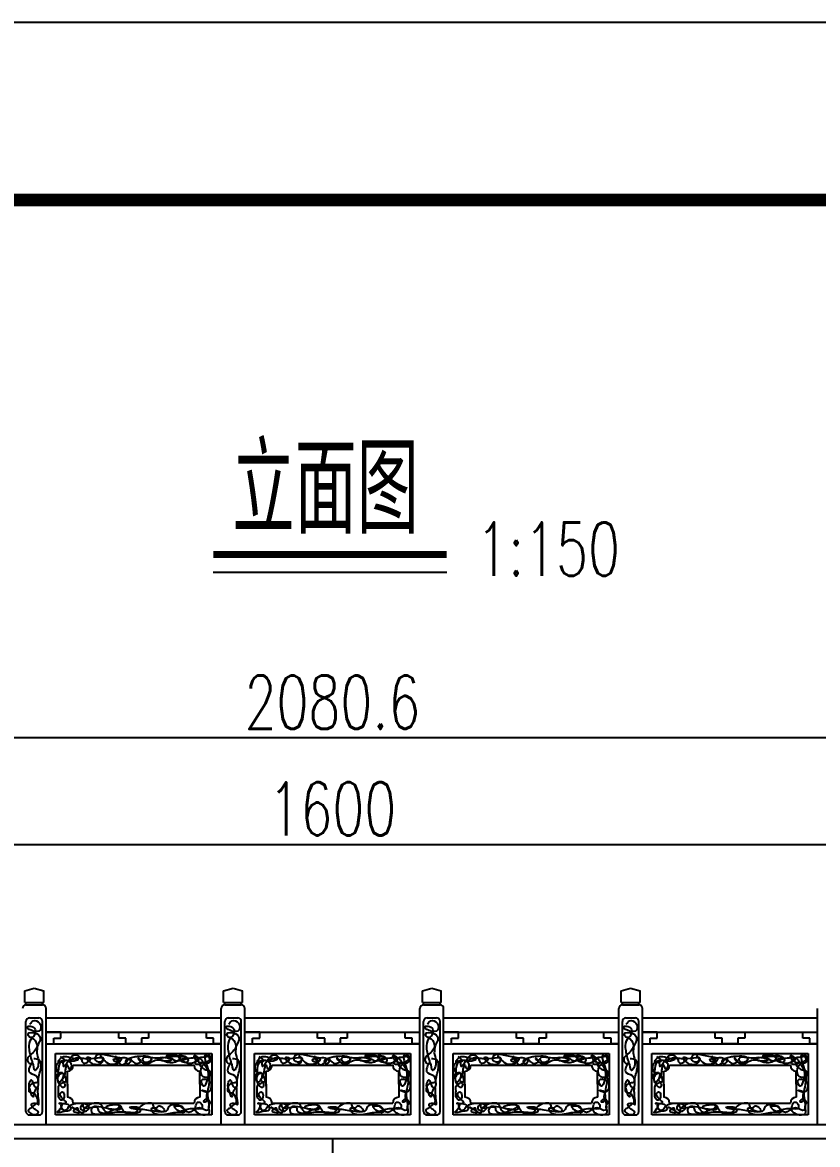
# Model space of a CAD drawing. Header units: millimetres. Extents: x -51 to 12129, y -1309 to -715.
# Drawn here: x 71.5 to 116.3, y -777.8 to -714.7 of the extents above; entities that cross this region are included whole.
import ezdxf
from ezdxf.enums import TextEntityAlignment as Align

# ---------------------------------------------------------------- set-up
doc = ezdxf.new("R2010")
doc.units = ezdxf.units.MM
doc.header["$LTSCALE"] = 0.25
doc.linetypes.add('ACAD_ISO04W100', pattern=[30, 24, -3, 0, -3])
for name, color, linetype in [('10', 1, 'Continuous'), ('DIMENSION', 2, 'Continuous'), ('中心线', 3, 'ACAD_ISO04W100'), ('图框', 7, 'Continuous'), ('文字', 7, 'Continuous'), ('标注', 4, 'Continuous'), ('轮廓线', 1, 'Continuous')]:
    doc.layers.add(name, color=color, linetype=linetype)
doc.styles.get("Standard").update_dxf_attribs({"font": 'simplex1.shx', "width": 0.7, "bigfont": 'hztxt.shx'})
doc.dimstyles.new('比例1：150', dxfattribs={"dimtxt": 3, "dimasz": 2, "dimexe": 2, "dimexo": 1, "dimgap": 0.5, "dimtad": 1, "dimlfac": 15, "dimzin": 13, "dimdsep": 46, "dimtxsty": 'Standard', "dimcen": -0.09, "dimclrd": 256, "dimclre": 256, "dimclrt": 7, "dimaunit": 1, "dimadec": 0, "dimazin": 2, "dimtfac": 0.0005, "dimtix": 1, "dimtmove": 2, "dimatfit": 3, "dimfxl": 0, "dimtolj": 1, "dimtzin": 13, "dimarcsym": 0})

# ---------------------------------------------------------------- blocks, each defined once
blk = doc.blocks.new('*D1195')
at = {"layer": 'Defpoints', "color": 0}
for p in [(142.254, -760.942), (35.588, -775.357), (142.254, -775.357)]:
    blk.add_point(p, dxfattribs=at)
at = {"layer": '标注', "lineweight": -2}
for p, q in [((35.588, -766.942), (35.588, -758.942)), ((142.254, -766.942), (142.254, -758.942)), ((37.588, -760.942), (140.254, -760.942))]:
    blk.add_line(p, q, dxfattribs=at)
at = {"layer": '标注'}
for points in [[(37.588, -760.609), (37.588, -761.275), (35.588, -760.942)], [(140.254, -760.609), (140.254, -761.275), (142.254, -760.942)]]:
    blk.add_solid(points, dxfattribs=at)
at = {"layer": '标注', "color": 7, "insert": (88.921, -758.942), "char_height": 3, "attachment_point": 5}
blk.add_mtext('\\A1;1600', dxfattribs=at)
blk = doc.blocks.new('*D1198')
at = {"layer": 'Defpoints', "color": 0}
for p in [(19.568, -754.942), (19.568, -772.449), (158.274, -772.449)]:
    blk.add_point(p, dxfattribs=at)
at = {"layer": '标注', "lineweight": -2}
for p, q in [((19.568, -760.942), (19.568, -752.942)), ((158.274, -760.942), (158.274, -752.942)), ((156.274, -754.942), (21.568, -754.942))]:
    blk.add_line(p, q, dxfattribs=at)
at = {"layer": '标注'}
for points in [[(21.568, -754.609), (21.568, -755.275), (19.568, -754.942)], [(156.274, -754.609), (156.274, -755.275), (158.274, -754.942)]]:
    blk.add_solid(points, dxfattribs=at)
at = {"layer": '标注', "color": 7, "insert": (88.921, -752.942), "char_height": 3, "attachment_point": 5}
blk.add_mtext('\\A1;2080.6', dxfattribs=at)
blk = doc.blocks.new('123')
at = {"layer": '图框', "color": 2}
blk.add_lwpolyline([(369.331, -1011.655), (369.331, -714.655), (-50.669, -714.655), (-50.669, -1011.655)], close=True, dxfattribs=at)

msp = doc.modelspace()

# ---------------------------------------------------------------- linework, layer by layer
at = {"const_width": 0.7}
msp.add_lwpolyline([(359.33091, -724.65472), (-20.66909, -724.65472), (-20.66909, -1001.65472), (359.33091, -1001.65472), (359.33091, -724.65472)], dxfattribs=at)
at = {"start_tangent": (-0.0896663, 0.99597186)}
for points in [[(71.87844, -771.06529), (72.06034, -770.88355), (72.42413, -771.01077), (72.38775, -771.4651), (71.73292, -771.21067), (71.98758, -771.1925), (72.18767, -771.4651), (71.89663, -771.82856), (71.7693, -771.64683), (72.27861, -771.61048), (72.46051, -771.91943), (72.38775, -772.11933), (72.06034, -772.66453), (71.73292, -773.06434), (71.89663, -773.28242), (72.00577, -773.24607), (71.98758, -773.10069), (71.87844, -772.66453), (71.84206, -772.28289), (72.00577, -771.86491), (72.27861, -772.26472), (72.26043, -772.6827), (72.35137, -773.10069), (72.35137, -773.15521), (72.2968, -773.53684), (72.16948, -773.68223), (72.04215, -773.26425), (71.82387, -773.73675), (72.20586, -773.95483), (72.31499, -774.17291), (72.31499, -774.31829), (72.11491, -774.39099), (71.87844, -774.5182), (71.80568, -774.77262), (71.82387, -774.86349), (72.11491, -774.97253), (72.16948, -775.02705), (72.22405, -775.11792), (72.2968, -775.31782), (72.2968, -775.46321), (72.24223, -775.55407), (72.15129, -775.60859), (71.9512, -775.79033), (71.78749, -775.89936), (72.22405, -776.15379), (72.35137, -776.02658), (72.18767, -775.88119), (72.02396, -775.73581), (71.96939, -775.57225), (72.09672, -775.51773), (72.24223, -775.5359), (72.35137, -775.60859), (72.35137, -775.24513), (72.33318, -774.9907), (72.33318, -774.69993), (72.33318, -774.64541), (72.16948, -774.7908), (72.09672, -775.0634), (72.06034, -775.15426), (71.91482, -774.84532), (71.84206, -774.40916), (71.9512, -774.20925), (72.22405, -774.64541), (72.33318, -774.57272), (72.35137, -774.5182), (72.35137, -774.30012), (72.40594, -773.91848), (72.4787, -773.66406), (72.38775, -773.08251), (72.09672, -773.02799)], [(83.07844, -771.06529), (83.26034, -770.88355), (83.62413, -771.01077), (83.58775, -771.4651), (82.93292, -771.21067), (83.18758, -771.1925), (83.38767, -771.4651), (83.09663, -771.82856), (82.9693, -771.64683), (83.47861, -771.61048), (83.66051, -771.91943), (83.58775, -772.11933), (83.26034, -772.66453), (82.93292, -773.06434), (83.09663, -773.28242), (83.20577, -773.24607), (83.18758, -773.10069), (83.07844, -772.66453), (83.04206, -772.28289), (83.20577, -771.86491), (83.47861, -772.26472), (83.46043, -772.6827), (83.55137, -773.10069), (83.55137, -773.15521), (83.4968, -773.53684), (83.36948, -773.68223), (83.24215, -773.26425), (83.02387, -773.73675), (83.40586, -773.95483), (83.51499, -774.17291), (83.51499, -774.31829), (83.31491, -774.39099), (83.07844, -774.5182), (83.00568, -774.77262), (83.02387, -774.86349), (83.31491, -774.97253), (83.36948, -775.02705), (83.42405, -775.11792), (83.4968, -775.31782), (83.4968, -775.46321), (83.44223, -775.55407), (83.35129, -775.60859), (83.1512, -775.79033), (82.98749, -775.89936), (83.42405, -776.15379), (83.55137, -776.02658), (83.38767, -775.88119), (83.22396, -775.73581), (83.16939, -775.57225), (83.29672, -775.51773), (83.44223, -775.5359), (83.55137, -775.60859), (83.55137, -775.24513), (83.53318, -774.9907), (83.53318, -774.69993), (83.53318, -774.64541), (83.36948, -774.7908), (83.29672, -775.0634), (83.26034, -775.15426), (83.11482, -774.84532), (83.04206, -774.40916), (83.1512, -774.20925), (83.42405, -774.64541), (83.53318, -774.57272), (83.55137, -774.5182), (83.55137, -774.30012), (83.60594, -773.91848), (83.6787, -773.66406), (83.58775, -773.08251), (83.29672, -773.02799)], [(94.27844, -771.06529), (94.46034, -770.88355), (94.82413, -771.01077), (94.78775, -771.4651), (94.13292, -771.21067), (94.38758, -771.1925), (94.58767, -771.4651), (94.29663, -771.82856), (94.1693, -771.64683), (94.67861, -771.61048), (94.86051, -771.91943), (94.78775, -772.11933), (94.46034, -772.66453), (94.13292, -773.06434), (94.29663, -773.28242), (94.40577, -773.24607), (94.38758, -773.10069), (94.27844, -772.66453), (94.24206, -772.28289), (94.40577, -771.86491), (94.67861, -772.26472), (94.66043, -772.6827), (94.75137, -773.10069), (94.75137, -773.15521), (94.6968, -773.53684), (94.56948, -773.68223), (94.44215, -773.26425), (94.22387, -773.73675), (94.60586, -773.95483), (94.71499, -774.17291), (94.71499, -774.31829), (94.51491, -774.39099), (94.27844, -774.5182), (94.20568, -774.77262), (94.22387, -774.86349), (94.51491, -774.97253), (94.56948, -775.02705), (94.62405, -775.11792), (94.6968, -775.31782), (94.6968, -775.46321), (94.64223, -775.55407), (94.55129, -775.60859), (94.3512, -775.79033), (94.18749, -775.89936), (94.62405, -776.15379), (94.75137, -776.02658), (94.58767, -775.88119), (94.42396, -775.73581), (94.36939, -775.57225), (94.49672, -775.51773), (94.64223, -775.5359), (94.75137, -775.60859), (94.75137, -775.24513), (94.73318, -774.9907), (94.73318, -774.69993), (94.73318, -774.64541), (94.56948, -774.7908), (94.49672, -775.0634), (94.46034, -775.15426), (94.31482, -774.84532), (94.24206, -774.40916), (94.3512, -774.20925), (94.62405, -774.64541), (94.73318, -774.57272), (94.75137, -774.5182), (94.75137, -774.30012), (94.80594, -773.91848), (94.8787, -773.66406), (94.78775, -773.08251), (94.49672, -773.02799)], [(105.47844, -771.06529), (105.66034, -770.88355), (106.02413, -771.01077), (105.98775, -771.4651), (105.33292, -771.21067), (105.58758, -771.1925), (105.78767, -771.4651), (105.49663, -771.82856), (105.3693, -771.64683), (105.87861, -771.61048), (106.06051, -771.91943), (105.98775, -772.11933), (105.66034, -772.66453), (105.33292, -773.06434), (105.49663, -773.28242), (105.60577, -773.24607), (105.58758, -773.10069), (105.47844, -772.66453), (105.44206, -772.28289), (105.60577, -771.86491), (105.87861, -772.26472), (105.86043, -772.6827), (105.95137, -773.10069), (105.95137, -773.15521), (105.8968, -773.53684), (105.76948, -773.68223), (105.64215, -773.26425), (105.42387, -773.73675), (105.80586, -773.95483), (105.91499, -774.17291), (105.91499, -774.31829), (105.71491, -774.39099), (105.47844, -774.5182), (105.40568, -774.77262), (105.42387, -774.86349), (105.71491, -774.97253), (105.76948, -775.02705), (105.82405, -775.11792), (105.8968, -775.31782), (105.8968, -775.46321), (105.84223, -775.55407), (105.75129, -775.60859), (105.5512, -775.79033), (105.38749, -775.89936), (105.82405, -776.15379), (105.95137, -776.02658), (105.78767, -775.88119), (105.62396, -775.73581), (105.56939, -775.57225), (105.69672, -775.51773), (105.84223, -775.5359), (105.95137, -775.60859), (105.95137, -775.24513), (105.93318, -774.9907), (105.93318, -774.69993), (105.93318, -774.64541), (105.76948, -774.7908), (105.69672, -775.0634), (105.66034, -775.15426), (105.51482, -774.84532), (105.44206, -774.40916), (105.5512, -774.20925), (105.82405, -774.64541), (105.93318, -774.57272), (105.95137, -774.5182), (105.95137, -774.30012), (106.00594, -773.91848), (106.0787, -773.66406), (105.98775, -773.08251), (105.69672, -773.02799)]]:
    msp.add_spline(points, degree=3, dxfattribs=at)
for points in [[(73.58152, -772.88419), (73.81191, -773.17192), (73.49512, -773.20069), (73.59592, -772.99928), (74.3879, -772.99928), (74.60389, -773.05683), (74.1431, -773.15754), (74.2871, -773.04244), (74.97828, -772.99928), (75.68386, -772.95612), (76.01505, -772.99928), (75.94305, -773.15754), (75.58306, -773.11438), (75.56866, -772.94174), (76.70623, -772.91296), (77.02303, -773.02806), (76.87903, -773.21508), (76.57664, -773.09999), (77.00863, -772.95612), (77.39741, -772.99928), (77.54141, -773.15754), (77.35422, -773.3014), (77.28222, -773.17192), (77.59901, -772.94174), (77.8726, -772.88419), (78.1318, -772.8698), (78.63578, -772.91296), (78.72218, -773.01367), (78.53498, -773.21508), (78.26139, -773.14315), (78.23259, -772.99928), (78.69338, -772.94174), (79.09657, -772.95612), (79.62935, -772.97051), (79.84535, -773.0856), (79.61496, -773.15754), (79.16857, -773.05683), (79.93175, -772.88419), (80.49333, -772.88419), (80.69493, -772.92735), (80.78132, -773.15754), (80.50773, -773.21508), (80.34934, -773.11438), (81.06932, -772.95612), (81.41491, -772.97051), (81.5877, -773.24385), (81.18451, -773.3014), (81.40051, -772.97051), (81.8181, -772.88419), (81.99089, -772.82665), (81.99089, -773.21508), (81.42931, -773.25824), (81.6885, -773.60352), (82.01969, -773.71861), (82.06289, -773.89125), (81.7461, -774.07827), (81.5013, -773.70422), (81.6741, -773.34456), (81.87569, -773.66106), (81.8469, -774.2653), (81.6741, -774.56741), (81.5445, -774.23652), (81.99089, -774.2653), (82.09169, -774.61057), (81.90449, -774.8983), (81.5589, -774.7976), (81.8181, -774.85514), (81.8181, -775.15726), (81.8181, -775.43061), (81.6885, -775.45938), (81.7893, -775.28674), (82.01969, -775.47377), (81.93329, -775.70395), (81.97649, -775.93413), (81.94769, -776.09239), (81.27091, -776.02045), (81.19891, -775.91975), (81.21331, -775.74711), (81.34291, -775.45938), (81.5301, -775.53131), (81.5733, -775.77588), (81.12691, -775.83343), (80.70933, -775.87659), (80.42133, -775.97729), (80.27734, -775.97729), (80.01814, -775.67518), (80.23414, -775.67518), (80.37813, -775.67518), (80.55093, -775.83343), (80.57973, -776.02045), (80.36374, -776.04923), (79.58616, -776.13555), (78.75098, -775.91975), (78.73658, -775.80466), (78.99577, -775.77588), (79.13977, -775.67518), (79.39896, -775.81904), (79.44216, -775.87659), (78.26139, -775.87659), (77.8438, -775.8622), (77.815, -775.8622), (77.49821, -775.74711), (77.74301, -775.73272), (78.0022, -775.7615), (78.103, -775.93413), (77.54141, -776.04923), (76.64864, -776.04923), (75.33827, -775.91975), (75.41027, -775.74711), (75.89986, -775.73272), (76.41824, -775.83343), (76.67743, -775.87659), (76.95103, -775.84781), (76.99423, -775.74711), (76.15905, -775.7615), (76.40384, -775.87659), (76.43264, -775.93413), (75.74146, -775.94852), (75.72706, -775.83343), (74.87748, -775.73272), (74.87748, -775.66079), (74.87748, -775.61763), (74.71909, -775.74711), (74.89188, -775.94852), (75.06468, -775.94852), (75.20867, -775.79027), (74.05671, -775.73272), (73.98471, -775.83343), (73.79751, -775.93413), (73.66792, -775.57447), (73.92711, -775.56008), (74.1287, -775.70395), (74.1719, -775.8622), (73.88391, -775.97729), (73.43752, -776.03484), (73.65352, -775.73272), (73.65352, -775.53131), (73.52392, -775.53131), (73.89831, -775.50254), (73.61032, -775.14288), (73.61032, -774.92708), (73.69671, -774.88392), (73.81191, -775.07094), (73.66792, -775.35867), (73.49512, -775.17165), (73.48072, -774.97024), (73.48072, -774.69689), (73.49512, -774.55303), (73.69671, -774.39478), (73.79751, -774.35162), (73.81191, -774.61057), (73.46632, -774.29407), (73.43752, -774.13582), (73.43752, -773.87686), (73.66792, -773.79054), (73.71111, -773.80493), (73.52392, -774.33723), (73.45192, -774.12143), (73.65352, -773.8337), (73.89831, -774.15021), (73.86951, -774.33723), (73.72551, -774.27968), (73.82631, -773.96318), (73.88391, -773.66106), (73.94151, -773.43088), (73.97031, -773.35895), (74.0855, -773.58913), (74.2151, -773.47404), (74.1719, -773.24385), (73.56712, -773.24385), (73.45192, -773.77616), (73.36552, -773.41649), (73.52392, -773.20069), (73.68231, -773.12876), (73.75431, -773.40211), (74.3735, -772.79787), (74.77669, -773.05683), (74.84868, -773.22947), (75.12228, -773.21508), (75.28067, -772.9849), (75.07908, -772.95612), (75.19427, -773.15754), (75.55426, -773.33017), (75.91425, -773.24385), (75.98625, -773.01367), (75.85666, -772.8698), (76.17345, -773.20069), (76.54784, -773.33017), (76.92223, -773.12876), (76.69183, -772.89858), (76.83583, -773.15754), (77.12382, -773.35895), (77.49821, -773.01367), (77.7862, -773.25824), (78.1318, -773.12876), (77.9734, -772.9849), (78.21819, -773.24385), (78.93817, -773.09999), (79.34136, -773.09999), (79.93175, -773.22947), (80.34934, -772.95612), (79.57176, -772.85542), (79.88855, -773.02806), (80.14774, -773.12876), (80.69493, -772.94174), (80.23414, -772.88419), (80.37813, -773.05683), (81.21331, -773.18631), (81.40051, -773.01367), (81.12691, -772.85542), (81.44371, -773.22947), (81.5877, -773.24385), (82.01969, -773.01367), (81.8181, -772.84103), (81.96209, -773.81932), (81.87569, -774.98462), (81.93329, -775.45938), (81.89009, -775.91975), (81.41491, -775.79027), (81.05492, -775.93413), (80.83892, -776.03484), (80.40693, -775.71834), (80.17654, -775.63202), (79.68695, -775.73272), (79.60056, -775.91975), (79.18297, -775.97729), (78.85178, -775.71834), (78.82298, -775.61763), (78.1174, -775.68956), (77.9446, -775.89097), (77.9014, -775.97729), (77.08062, -775.8622), (76.99423, -775.68956), (76.80703, -775.81904), (76.56224, -775.91975), (76.27425, -776.03484), (76.00065, -775.83343), (75.92865, -775.6464), (74.99268, -775.7615), (74.92068, -775.87659), (74.87748, -776.06361), (74.60389, -775.90536), (74.57509, -775.80466), (74.3303, -775.94852), (74.64709, -776.03484), (74.2439, -775.74711)], [(84.78152, -772.88419), (85.01191, -773.17192), (84.69512, -773.20069), (84.79592, -772.99928), (85.5879, -772.99928), (85.80389, -773.05683), (85.3431, -773.15754), (85.4871, -773.04244), (86.17828, -772.99928), (86.88386, -772.95612), (87.21505, -772.99928), (87.14305, -773.15754), (86.78306, -773.11438), (86.76866, -772.94174), (87.90623, -772.91296), (88.22303, -773.02806), (88.07903, -773.21508), (87.77664, -773.09999), (88.20863, -772.95612), (88.59741, -772.99928), (88.74141, -773.15754), (88.55422, -773.3014), (88.48222, -773.17192), (88.79901, -772.94174), (89.0726, -772.88419), (89.3318, -772.8698), (89.83578, -772.91296), (89.92218, -773.01367), (89.73498, -773.21508), (89.46139, -773.14315), (89.43259, -772.99928), (89.89338, -772.94174), (90.29657, -772.95612), (90.82935, -772.97051), (91.04535, -773.0856), (90.81496, -773.15754), (90.36857, -773.05683), (91.13175, -772.88419), (91.69333, -772.88419), (91.89493, -772.92735), (91.98132, -773.15754), (91.70773, -773.21508), (91.54934, -773.11438), (92.26932, -772.95612), (92.61491, -772.97051), (92.7877, -773.24385), (92.38451, -773.3014), (92.60051, -772.97051), (93.0181, -772.88419), (93.19089, -772.82665), (93.19089, -773.21508), (92.62931, -773.25824), (92.8885, -773.60352), (93.21969, -773.71861), (93.26289, -773.89125), (92.9461, -774.07827), (92.7013, -773.70422), (92.8741, -773.34456), (93.07569, -773.66106), (93.0469, -774.2653), (92.8741, -774.56741), (92.7445, -774.23652), (93.19089, -774.2653), (93.29169, -774.61057), (93.10449, -774.8983), (92.7589, -774.7976), (93.0181, -774.85514), (93.0181, -775.15726), (93.0181, -775.43061), (92.8885, -775.45938), (92.9893, -775.28674), (93.21969, -775.47377), (93.13329, -775.70395), (93.17649, -775.93413), (93.14769, -776.09239), (92.47091, -776.02045), (92.39891, -775.91975), (92.41331, -775.74711), (92.54291, -775.45938), (92.7301, -775.53131), (92.7733, -775.77588), (92.32691, -775.83343), (91.90933, -775.87659), (91.62133, -775.97729), (91.47734, -775.97729), (91.21814, -775.67518), (91.43414, -775.67518), (91.57813, -775.67518), (91.75093, -775.83343), (91.77973, -776.02045), (91.56374, -776.04923), (90.78616, -776.13555), (89.95098, -775.91975), (89.93658, -775.80466), (90.19577, -775.77588), (90.33977, -775.67518), (90.59896, -775.81904), (90.64216, -775.87659), (89.46139, -775.87659), (89.0438, -775.8622), (89.015, -775.8622), (88.69821, -775.74711), (88.94301, -775.73272), (89.2022, -775.7615), (89.303, -775.93413), (88.74141, -776.04923), (87.84864, -776.04923), (86.53827, -775.91975), (86.61027, -775.74711), (87.09986, -775.73272), (87.61824, -775.83343), (87.87743, -775.87659), (88.15103, -775.84781), (88.19423, -775.74711), (87.35905, -775.7615), (87.60384, -775.87659), (87.63264, -775.93413), (86.94146, -775.94852), (86.92706, -775.83343), (86.07748, -775.73272), (86.07748, -775.66079), (86.07748, -775.61763), (85.91909, -775.74711), (86.09188, -775.94852), (86.26468, -775.94852), (86.40867, -775.79027), (85.25671, -775.73272), (85.18471, -775.83343), (84.99751, -775.93413), (84.86792, -775.57447), (85.12711, -775.56008), (85.3287, -775.70395), (85.3719, -775.8622), (85.08391, -775.97729), (84.63752, -776.03484), (84.85352, -775.73272), (84.85352, -775.53131), (84.72392, -775.53131), (85.09831, -775.50254), (84.81032, -775.14288), (84.81032, -774.92708), (84.89671, -774.88392), (85.01191, -775.07094), (84.86792, -775.35867), (84.69512, -775.17165), (84.68072, -774.97024), (84.68072, -774.69689), (84.69512, -774.55303), (84.89671, -774.39478), (84.99751, -774.35162), (85.01191, -774.61057), (84.66632, -774.29407), (84.63752, -774.13582), (84.63752, -773.87686), (84.86792, -773.79054), (84.91111, -773.80493), (84.72392, -774.33723), (84.65192, -774.12143), (84.85352, -773.8337), (85.09831, -774.15021), (85.06951, -774.33723), (84.92551, -774.27968), (85.02631, -773.96318), (85.08391, -773.66106), (85.14151, -773.43088), (85.17031, -773.35895), (85.2855, -773.58913), (85.4151, -773.47404), (85.3719, -773.24385), (84.76712, -773.24385), (84.65192, -773.77616), (84.56552, -773.41649), (84.72392, -773.20069), (84.88231, -773.12876), (84.95431, -773.40211), (85.5735, -772.79787), (85.97669, -773.05683), (86.04868, -773.22947), (86.32228, -773.21508), (86.48067, -772.9849), (86.27908, -772.95612), (86.39427, -773.15754), (86.75426, -773.33017), (87.11425, -773.24385), (87.18625, -773.01367), (87.05666, -772.8698), (87.37345, -773.20069), (87.74784, -773.33017), (88.12223, -773.12876), (87.89183, -772.89858), (88.03583, -773.15754), (88.32382, -773.35895), (88.69821, -773.01367), (88.9862, -773.25824), (89.3318, -773.12876), (89.1734, -772.9849), (89.41819, -773.24385), (90.13817, -773.09999), (90.54136, -773.09999), (91.13175, -773.22947), (91.54934, -772.95612), (90.77176, -772.85542), (91.08855, -773.02806), (91.34774, -773.12876), (91.89493, -772.94174), (91.43414, -772.88419), (91.57813, -773.05683), (92.41331, -773.18631), (92.60051, -773.01367), (92.32691, -772.85542), (92.64371, -773.22947), (92.7877, -773.24385), (93.21969, -773.01367), (93.0181, -772.84103), (93.16209, -773.81932), (93.07569, -774.98462), (93.13329, -775.45938), (93.09009, -775.91975), (92.61491, -775.79027), (92.25492, -775.93413), (92.03892, -776.03484), (91.60693, -775.71834), (91.37654, -775.63202), (90.88695, -775.73272), (90.80056, -775.91975), (90.38297, -775.97729), (90.05178, -775.71834), (90.02298, -775.61763), (89.3174, -775.68956), (89.1446, -775.89097), (89.1014, -775.97729), (88.28062, -775.8622), (88.19423, -775.68956), (88.00703, -775.81904), (87.76224, -775.91975), (87.47425, -776.03484), (87.20065, -775.83343), (87.12865, -775.6464), (86.19268, -775.7615), (86.12068, -775.87659), (86.07748, -776.06361), (85.80389, -775.90536), (85.77509, -775.80466), (85.5303, -775.94852), (85.84709, -776.03484), (85.4439, -775.74711)], [(95.98152, -772.88419), (96.21191, -773.17192), (95.89512, -773.20069), (95.99592, -772.99928), (96.7879, -772.99928), (97.00389, -773.05683), (96.5431, -773.15754), (96.6871, -773.04244), (97.37828, -772.99928), (98.08386, -772.95612), (98.41505, -772.99928), (98.34305, -773.15754), (97.98306, -773.11438), (97.96866, -772.94174), (99.10623, -772.91296), (99.42303, -773.02806), (99.27903, -773.21508), (98.97664, -773.09999), (99.40863, -772.95612), (99.79741, -772.99928), (99.94141, -773.15754), (99.75422, -773.3014), (99.68222, -773.17192), (99.99901, -772.94174), (100.2726, -772.88419), (100.5318, -772.8698), (101.03578, -772.91296), (101.12218, -773.01367), (100.93498, -773.21508), (100.66139, -773.14315), (100.63259, -772.99928), (101.09338, -772.94174), (101.49657, -772.95612), (102.02935, -772.97051), (102.24535, -773.0856), (102.01496, -773.15754), (101.56857, -773.05683), (102.33175, -772.88419), (102.89333, -772.88419), (103.09493, -772.92735), (103.18132, -773.15754), (102.90773, -773.21508), (102.74934, -773.11438), (103.46932, -772.95612), (103.81491, -772.97051), (103.9877, -773.24385), (103.58451, -773.3014), (103.80051, -772.97051), (104.2181, -772.88419), (104.39089, -772.82665), (104.39089, -773.21508), (103.82931, -773.25824), (104.0885, -773.60352), (104.41969, -773.71861), (104.46289, -773.89125), (104.1461, -774.07827), (103.9013, -773.70422), (104.0741, -773.34456), (104.27569, -773.66106), (104.2469, -774.2653), (104.0741, -774.56741), (103.9445, -774.23652), (104.39089, -774.2653), (104.49169, -774.61057), (104.30449, -774.8983), (103.9589, -774.7976), (104.2181, -774.85514), (104.2181, -775.15726), (104.2181, -775.43061), (104.0885, -775.45938), (104.1893, -775.28674), (104.41969, -775.47377), (104.33329, -775.70395), (104.37649, -775.93413), (104.34769, -776.09239), (103.67091, -776.02045), (103.59891, -775.91975), (103.61331, -775.74711), (103.74291, -775.45938), (103.9301, -775.53131), (103.9733, -775.77588), (103.52691, -775.83343), (103.10933, -775.87659), (102.82133, -775.97729), (102.67734, -775.97729), (102.41814, -775.67518), (102.63414, -775.67518), (102.77813, -775.67518), (102.95093, -775.83343), (102.97973, -776.02045), (102.76374, -776.04923), (101.98616, -776.13555), (101.15098, -775.91975), (101.13658, -775.80466), (101.39577, -775.77588), (101.53977, -775.67518), (101.79896, -775.81904), (101.84216, -775.87659), (100.66139, -775.87659), (100.2438, -775.8622), (100.215, -775.8622), (99.89821, -775.74711), (100.14301, -775.73272), (100.4022, -775.7615), (100.503, -775.93413), (99.94141, -776.04923), (99.04864, -776.04923), (97.73827, -775.91975), (97.81027, -775.74711), (98.29986, -775.73272), (98.81824, -775.83343), (99.07743, -775.87659), (99.35103, -775.84781), (99.39423, -775.74711), (98.55905, -775.7615), (98.80384, -775.87659), (98.83264, -775.93413), (98.14146, -775.94852), (98.12706, -775.83343), (97.27748, -775.73272), (97.27748, -775.66079), (97.27748, -775.61763), (97.11909, -775.74711), (97.29188, -775.94852), (97.46468, -775.94852), (97.60867, -775.79027), (96.45671, -775.73272), (96.38471, -775.83343), (96.19751, -775.93413), (96.06792, -775.57447), (96.32711, -775.56008), (96.5287, -775.70395), (96.5719, -775.8622), (96.28391, -775.97729), (95.83752, -776.03484), (96.05352, -775.73272), (96.05352, -775.53131), (95.92392, -775.53131), (96.29831, -775.50254), (96.01032, -775.14288), (96.01032, -774.92708), (96.09671, -774.88392), (96.21191, -775.07094), (96.06792, -775.35867), (95.89512, -775.17165), (95.88072, -774.97024), (95.88072, -774.69689), (95.89512, -774.55303), (96.09671, -774.39478), (96.19751, -774.35162), (96.21191, -774.61057), (95.86632, -774.29407), (95.83752, -774.13582), (95.83752, -773.87686), (96.06792, -773.79054), (96.11111, -773.80493), (95.92392, -774.33723), (95.85192, -774.12143), (96.05352, -773.8337), (96.29831, -774.15021), (96.26951, -774.33723), (96.12551, -774.27968), (96.22631, -773.96318), (96.28391, -773.66106), (96.34151, -773.43088), (96.37031, -773.35895), (96.4855, -773.58913), (96.6151, -773.47404), (96.5719, -773.24385), (95.96712, -773.24385), (95.85192, -773.77616), (95.76552, -773.41649), (95.92392, -773.20069), (96.08231, -773.12876), (96.15431, -773.40211), (96.7735, -772.79787), (97.17669, -773.05683), (97.24868, -773.22947), (97.52228, -773.21508), (97.68067, -772.9849), (97.47908, -772.95612), (97.59427, -773.15754), (97.95426, -773.33017), (98.31425, -773.24385), (98.38625, -773.01367), (98.25666, -772.8698), (98.57345, -773.20069), (98.94784, -773.33017), (99.32223, -773.12876), (99.09183, -772.89858), (99.23583, -773.15754), (99.52382, -773.35895), (99.89821, -773.01367), (100.1862, -773.25824), (100.5318, -773.12876), (100.3734, -772.9849), (100.61819, -773.24385), (101.33817, -773.09999), (101.74136, -773.09999), (102.33175, -773.22947), (102.74934, -772.95612), (101.97176, -772.85542), (102.28855, -773.02806), (102.54774, -773.12876), (103.09493, -772.94174), (102.63414, -772.88419), (102.77813, -773.05683), (103.61331, -773.18631), (103.80051, -773.01367), (103.52691, -772.85542), (103.84371, -773.22947), (103.9877, -773.24385), (104.41969, -773.01367), (104.2181, -772.84103), (104.36209, -773.81932), (104.27569, -774.98462), (104.33329, -775.45938), (104.29009, -775.91975), (103.81491, -775.79027), (103.45492, -775.93413), (103.23892, -776.03484), (102.80693, -775.71834), (102.57654, -775.63202), (102.08695, -775.73272), (102.00056, -775.91975), (101.58297, -775.97729), (101.25178, -775.71834), (101.22298, -775.61763), (100.5174, -775.68956), (100.3446, -775.89097), (100.3014, -775.97729), (99.48062, -775.8622), (99.39423, -775.68956), (99.20703, -775.81904), (98.96224, -775.91975), (98.67425, -776.03484), (98.40065, -775.83343), (98.32865, -775.6464), (97.39268, -775.7615), (97.32068, -775.87659), (97.27748, -776.06361), (97.00389, -775.90536), (96.97509, -775.80466), (96.7303, -775.94852), (97.04709, -776.03484), (96.6439, -775.74711)], [(107.18152, -772.88419), (107.41191, -773.17192), (107.09512, -773.20069), (107.19592, -772.99928), (107.9879, -772.99928), (108.20389, -773.05683), (107.7431, -773.15754), (107.8871, -773.04244), (108.57828, -772.99928), (109.28386, -772.95612), (109.61505, -772.99928), (109.54305, -773.15754), (109.18306, -773.11438), (109.16866, -772.94174), (110.30623, -772.91296), (110.62303, -773.02806), (110.47903, -773.21508), (110.17664, -773.09999), (110.60863, -772.95612), (110.99741, -772.99928), (111.14141, -773.15754), (110.95422, -773.3014), (110.88222, -773.17192), (111.19901, -772.94174), (111.4726, -772.88419), (111.7318, -772.8698), (112.23578, -772.91296), (112.32218, -773.01367), (112.13498, -773.21508), (111.86139, -773.14315), (111.83259, -772.99928), (112.29338, -772.94174), (112.69657, -772.95612), (113.22935, -772.97051), (113.44535, -773.0856), (113.21496, -773.15754), (112.76857, -773.05683), (113.53175, -772.88419), (114.09333, -772.88419), (114.29493, -772.92735), (114.38132, -773.15754), (114.10773, -773.21508), (113.94934, -773.11438), (114.66932, -772.95612), (115.01491, -772.97051), (115.1877, -773.24385), (114.78451, -773.3014), (115.00051, -772.97051), (115.4181, -772.88419), (115.59089, -772.82665), (115.59089, -773.21508), (115.02931, -773.25824), (115.2885, -773.60352), (115.61969, -773.71861), (115.66289, -773.89125), (115.3461, -774.07827), (115.1013, -773.70422), (115.2741, -773.34456), (115.47569, -773.66106), (115.4469, -774.2653), (115.2741, -774.56741), (115.1445, -774.23652), (115.59089, -774.2653), (115.69169, -774.61057), (115.50449, -774.8983), (115.1589, -774.7976), (115.4181, -774.85514), (115.4181, -775.15726), (115.4181, -775.43061), (115.2885, -775.45938), (115.3893, -775.28674), (115.61969, -775.47377), (115.53329, -775.70395), (115.57649, -775.93413), (115.54769, -776.09239), (114.87091, -776.02045), (114.79891, -775.91975), (114.81331, -775.74711), (114.94291, -775.45938), (115.1301, -775.53131), (115.1733, -775.77588), (114.72691, -775.83343), (114.30933, -775.87659), (114.02133, -775.97729), (113.87734, -775.97729), (113.61814, -775.67518), (113.83414, -775.67518), (113.97813, -775.67518), (114.15093, -775.83343), (114.17973, -776.02045), (113.96374, -776.04923), (113.18616, -776.13555), (112.35098, -775.91975), (112.33658, -775.80466), (112.59577, -775.77588), (112.73977, -775.67518), (112.99896, -775.81904), (113.04216, -775.87659), (111.86139, -775.87659), (111.4438, -775.8622), (111.415, -775.8622), (111.09821, -775.74711), (111.34301, -775.73272), (111.6022, -775.7615), (111.703, -775.93413), (111.14141, -776.04923), (110.24864, -776.04923), (108.93827, -775.91975), (109.01027, -775.74711), (109.49986, -775.73272), (110.01824, -775.83343), (110.27743, -775.87659), (110.55103, -775.84781), (110.59423, -775.74711), (109.75905, -775.7615), (110.00384, -775.87659), (110.03264, -775.93413), (109.34146, -775.94852), (109.32706, -775.83343), (108.47748, -775.73272), (108.47748, -775.66079), (108.47748, -775.61763), (108.31909, -775.74711), (108.49188, -775.94852), (108.66468, -775.94852), (108.80867, -775.79027), (107.65671, -775.73272), (107.58471, -775.83343), (107.39751, -775.93413), (107.26792, -775.57447), (107.52711, -775.56008), (107.7287, -775.70395), (107.7719, -775.8622), (107.48391, -775.97729), (107.03752, -776.03484), (107.25352, -775.73272), (107.25352, -775.53131), (107.12392, -775.53131), (107.49831, -775.50254), (107.21032, -775.14288), (107.21032, -774.92708), (107.29671, -774.88392), (107.41191, -775.07094), (107.26792, -775.35867), (107.09512, -775.17165), (107.08072, -774.97024), (107.08072, -774.69689), (107.09512, -774.55303), (107.29671, -774.39478), (107.39751, -774.35162), (107.41191, -774.61057), (107.06632, -774.29407), (107.03752, -774.13582), (107.03752, -773.87686), (107.26792, -773.79054), (107.31111, -773.80493), (107.12392, -774.33723), (107.05192, -774.12143), (107.25352, -773.8337), (107.49831, -774.15021), (107.46951, -774.33723), (107.32551, -774.27968), (107.42631, -773.96318), (107.48391, -773.66106), (107.54151, -773.43088), (107.57031, -773.35895), (107.6855, -773.58913), (107.8151, -773.47404), (107.7719, -773.24385), (107.16712, -773.24385), (107.05192, -773.77616), (106.96552, -773.41649), (107.12392, -773.20069), (107.28231, -773.12876), (107.35431, -773.40211), (107.9735, -772.79787), (108.37669, -773.05683), (108.44868, -773.22947), (108.72228, -773.21508), (108.88067, -772.9849), (108.67908, -772.95612), (108.79427, -773.15754), (109.15426, -773.33017), (109.51425, -773.24385), (109.58625, -773.01367), (109.45666, -772.8698), (109.77345, -773.20069), (110.14784, -773.33017), (110.52223, -773.12876), (110.29183, -772.89858), (110.43583, -773.15754), (110.72382, -773.35895), (111.09821, -773.01367), (111.3862, -773.25824), (111.7318, -773.12876), (111.5734, -772.9849), (111.81819, -773.24385), (112.53817, -773.09999), (112.94136, -773.09999), (113.53175, -773.22947), (113.94934, -772.95612), (113.17176, -772.85542), (113.48855, -773.02806), (113.74774, -773.12876), (114.29493, -772.94174), (113.83414, -772.88419), (113.97813, -773.05683), (114.81331, -773.18631), (115.00051, -773.01367), (114.72691, -772.85542), (115.04371, -773.22947), (115.1877, -773.24385), (115.61969, -773.01367), (115.4181, -772.84103), (115.56209, -773.81932), (115.47569, -774.98462), (115.53329, -775.45938), (115.49009, -775.91975), (115.01491, -775.79027), (114.65492, -775.93413), (114.43892, -776.03484), (114.00693, -775.71834), (113.77654, -775.63202), (113.28695, -775.73272), (113.20056, -775.91975), (112.78297, -775.97729), (112.45178, -775.71834), (112.42298, -775.61763), (111.7174, -775.68956), (111.5446, -775.89097), (111.5014, -775.97729), (110.68062, -775.8622), (110.59423, -775.68956), (110.40703, -775.81904), (110.16224, -775.91975), (109.87425, -776.03484), (109.60065, -775.83343), (109.52865, -775.6464), (108.59268, -775.7615), (108.52068, -775.87659), (108.47748, -776.06361), (108.20389, -775.90536), (108.17509, -775.80466), (107.9303, -775.94852), (108.24709, -776.03484), (107.8439, -775.74711)]]:
    msp.add_spline(points, degree=3)
at = {"layer": '10', "linetype": 'Continuous'}
for p, q in [((71.58772, -769.18268), (72.12105, -769.04935)), ((72.12105, -769.04935), (72.65438, -769.18268)), ((82.78772, -769.18268), (83.32105, -769.04935)), ((83.32105, -769.04935), (83.85438, -769.18268)), ((93.98772, -769.18268), (94.52105, -769.04935)), ((94.52105, -769.04935), (95.05438, -769.18268)), ((105.18772, -769.18268), (105.72105, -769.04935)), ((105.72105, -769.04935), (106.25438, -769.18268)), ((71.58772, -769.84935), (71.58772, -769.18268)), ((72.65438, -769.84935), (72.65438, -769.18268)), ((82.78772, -769.84935), (82.78772, -769.18268)), ((83.85438, -769.84935), (83.85438, -769.18268)), ((93.98772, -769.84935), (93.98772, -769.18268)), ((95.05438, -769.84935), (95.05438, -769.18268)), ((105.18772, -769.84935), (105.18772, -769.18268)), ((106.25438, -769.84935), (106.25438, -769.18268)), ((71.58772, -769.84935), (71.65438, -769.84935)), ((71.65438, -769.84935), (72.58772, -769.84935)), ((71.65438, -769.98268), (71.65438, -769.84935)), ((71.65438, -769.98268), (72.58772, -769.98268)), ((72.58772, -769.84935), (72.65438, -769.84935)), ((72.58772, -769.98268), (72.58772, -769.84935)), ((72.78772, -776.71601), (72.78772, -770.18268)), ((82.65438, -776.71601), (82.65438, -770.18268)), ((82.78772, -769.84935), (82.85438, -769.84935)), ((82.85438, -769.98268), (82.85438, -769.84935)), ((82.85438, -769.84935), (83.78772, -769.84935)), ((82.85438, -769.98268), (83.78772, -769.98268)), ((83.78772, -769.98268), (83.78772, -769.84935)), ((83.78772, -769.84935), (83.85438, -769.84935)), ((83.98772, -776.71601), (83.98772, -770.18268)), ((93.85438, -776.71601), (93.85438, -770.18268)), ((93.98772, -769.84935), (94.05438, -769.84935)), ((94.05438, -769.84935), (94.98772, -769.84935)), ((94.05438, -769.98268), (94.05438, -769.84935)), ((94.05438, -769.98268), (94.98772, -769.98268)), ((94.98772, -769.84935), (95.05438, -769.84935)), ((94.98772, -769.98268), (94.98772, -769.84935)), ((95.18772, -776.71601), (95.18772, -770.18268)), ((105.05438, -776.71601), (105.05438, -770.18268)), ((105.18772, -769.84935), (105.25438, -769.84935)), ((105.25438, -769.98268), (105.25438, -769.84935)), ((105.25438, -769.84935), (106.18772, -769.84935)), ((105.25438, -769.98268), (106.18772, -769.98268)), ((106.18772, -769.98268), (106.18772, -769.84935)), ((106.18772, -769.84935), (106.25438, -769.84935)), ((106.38772, -776.71601), (106.38772, -770.18268)), ((116.25438, -776.71601), (116.25438, -770.18268)), ((72.78772, -770.71601), (82.65438, -770.71601)), ((83.98772, -770.71601), (93.85438, -770.71601)), ((95.18772, -770.71601), (105.05438, -770.71601)), ((106.38772, -770.71601), (116.25438, -770.71601)), ((72.78772, -771.51601), (82.65438, -771.51601)), ((83.98772, -771.51601), (93.85438, -771.51601)), ((95.18772, -771.51601), (105.05438, -771.51601)), ((106.38772, -771.51601), (116.25438, -771.51601)), ((72.78772, -772.18268), (82.65438, -772.18268)), ((83.98772, -772.18268), (93.85438, -772.18268)), ((95.18772, -772.18268), (105.05438, -772.18268)), ((106.38772, -772.18268), (116.25438, -772.18268)), ((15.05438, -776.71601), (162.78772, -776.71601)), ((15.05438, -777.51601), (162.78772, -777.51601))]:
    msp.add_line(p, q, dxfattribs=at)
for centre, start, end in [((71.65438, -770.18268), 90, 180), ((72.58772, -770.18268), 0, 90), ((82.85438, -770.18268), 90, 180), ((83.78772, -770.18268), 0, 90), ((94.05438, -770.18268), 90, 180), ((94.98772, -770.18268), 0, 90), ((105.25438, -770.18268), 90, 180), ((106.18772, -770.18268), 0, 90)]:
    msp.add_arc(centre, 0.2, start, end, dxfattribs=at)
at = {"layer": 'DIMENSION', "color": 6}
for p, q in [((71.65438, -775.98268), (71.65438, -770.91601)), ((71.85438, -770.71601), (72.38772, -770.71601)), ((72.58772, -775.98268), (72.58772, -770.91601)), ((82.85438, -775.98268), (82.85438, -770.91601)), ((83.05438, -770.71601), (83.58772, -770.71601)), ((83.78772, -775.98268), (83.78772, -770.91601)), ((94.05438, -775.98268), (94.05438, -770.91601)), ((94.25438, -770.71601), (94.78772, -770.71601)), ((94.98772, -775.98268), (94.98772, -770.91601)), ((105.25438, -775.98268), (105.25438, -770.91601)), ((105.45438, -770.71601), (105.98772, -770.71601)), ((106.18772, -775.98268), (106.18772, -770.91601)), ((73.62105, -771.51601), (72.78772, -771.51601)), ((73.62105, -771.84935), (73.62105, -771.51601)), ((76.88772, -771.51601), (78.55438, -771.51601)), ((76.88772, -771.84935), (76.88772, -771.51601)), ((78.55438, -771.51601), (78.55438, -771.84935)), ((81.82105, -771.51601), (82.65438, -771.51601)), ((81.82105, -771.84935), (81.82105, -771.51601)), ((84.82105, -771.51601), (83.98772, -771.51601)), ((84.82105, -771.84935), (84.82105, -771.51601)), ((88.08772, -771.84935), (88.08772, -771.51601)), ((88.08772, -771.51601), (89.75438, -771.51601)), ((89.75438, -771.51601), (89.75438, -771.84935)), ((93.02105, -771.84935), (93.02105, -771.51601)), ((96.02105, -771.51601), (95.18772, -771.51601)), ((96.02105, -771.84935), (96.02105, -771.51601)), ((99.28772, -771.51601), (100.95438, -771.51601)), ((99.28772, -771.84935), (99.28772, -771.51601)), ((100.95438, -771.51601), (100.95438, -771.84935)), ((104.22105, -771.51601), (105.05438, -771.51601)), ((104.22105, -771.84935), (104.22105, -771.51601)), ((107.22105, -771.51601), (106.38772, -771.51601)), ((107.22105, -771.84935), (107.22105, -771.51601)), ((110.48772, -771.84935), (110.48772, -771.51601)), ((110.48772, -771.51601), (112.15438, -771.51601)), ((112.15438, -771.51601), (112.15438, -771.84935)), ((115.42105, -771.84935), (115.42105, -771.51601)), ((72.78772, -772.18268), (73.22105, -772.18268)), ((73.22105, -772.18268), (73.22105, -771.84935)), ((73.22105, -771.84935), (73.62105, -771.84935)), ((77.28772, -771.84935), (76.88772, -771.84935)), ((77.28772, -772.18268), (77.28772, -771.84935)), ((78.15438, -772.18268), (77.28772, -772.18268)), ((78.15438, -771.84935), (78.15438, -772.18268)), ((78.55438, -771.84935), (78.15438, -771.84935)), ((82.22105, -771.84935), (81.82105, -771.84935)), ((82.22105, -772.18268), (82.22105, -771.84935)), ((82.65438, -772.18268), (82.22105, -772.18268)), ((83.98772, -772.18268), (84.42105, -772.18268)), ((84.42105, -771.84935), (84.82105, -771.84935)), ((84.42105, -772.18268), (84.42105, -771.84935)), ((88.48772, -771.84935), (88.08772, -771.84935)), ((88.48772, -772.18268), (88.48772, -771.84935)), ((89.35438, -772.18268), (88.48772, -772.18268)), ((89.75438, -771.84935), (89.35438, -771.84935)), ((89.35438, -771.84935), (89.35438, -772.18268)), ((93.42105, -771.84935), (93.02105, -771.84935)), ((93.42105, -772.18268), (93.42105, -771.84935)), ((93.85438, -772.18268), (93.42105, -772.18268)), ((95.18772, -772.18268), (95.62105, -772.18268)), ((95.62105, -772.18268), (95.62105, -771.84935)), ((95.62105, -771.84935), (96.02105, -771.84935)), ((99.68772, -771.84935), (99.28772, -771.84935)), ((99.68772, -772.18268), (99.68772, -771.84935)), ((100.55438, -772.18268), (99.68772, -772.18268)), ((100.55438, -771.84935), (100.55438, -772.18268)), ((100.95438, -771.84935), (100.55438, -771.84935)), ((104.62105, -771.84935), (104.22105, -771.84935)), ((104.62105, -772.18268), (104.62105, -771.84935)), ((105.05438, -772.18268), (104.62105, -772.18268)), ((106.38772, -772.18268), (106.82105, -772.18268)), ((106.82105, -771.84935), (107.22105, -771.84935)), ((106.82105, -772.18268), (106.82105, -771.84935)), ((110.88772, -771.84935), (110.48772, -771.84935)), ((110.88772, -772.18268), (110.88772, -771.84935)), ((111.75438, -772.18268), (110.88772, -772.18268)), ((112.15438, -771.84935), (111.75438, -771.84935)), ((111.75438, -771.84935), (111.75438, -772.18268)), ((115.82105, -771.84935), (115.42105, -771.84935)), ((115.82105, -772.18268), (115.82105, -771.84935)), ((116.25438, -772.18268), (115.82105, -772.18268)), ((73.32105, -772.71601), (82.12105, -772.71601)), ((73.32105, -776.18268), (73.32105, -772.71601)), ((82.12105, -772.71601), (82.12105, -776.18268)), ((84.52105, -776.18268), (84.52105, -772.71601)), ((84.52105, -772.71601), (93.32105, -772.71601)), ((93.32105, -772.71601), (93.32105, -776.18268)), ((95.72105, -772.71601), (104.52105, -772.71601)), ((95.72105, -776.18268), (95.72105, -772.71601)), ((104.52105, -772.71601), (104.52105, -776.18268)), ((106.92105, -776.18268), (106.92105, -772.71601)), ((106.92105, -772.71601), (115.72105, -772.71601)), ((115.72105, -772.71601), (115.72105, -776.18268)), ((74.32105, -773.38268), (81.12105, -773.38268)), ((76.78772, -773.38268), (78.65438, -773.38268)), ((85.52105, -773.38268), (92.32105, -773.38268)), ((87.98772, -773.38268), (89.85438, -773.38268)), ((96.72105, -773.38268), (103.52105, -773.38268)), ((99.18772, -773.38268), (101.05438, -773.38268)), ((107.92105, -773.38268), (114.72105, -773.38268)), ((110.38772, -773.38268), (112.25438, -773.38268)), ((73.98772, -774.04935), (73.98772, -773.71601)), ((73.98772, -774.44935), (73.98772, -774.04935)), ((73.98772, -774.44935), (73.98772, -774.04935)), ((81.45438, -774.04935), (81.45438, -773.71601)), ((81.45438, -774.44935), (81.45438, -774.04935)), ((85.18772, -774.04935), (85.18772, -773.71601)), ((85.18772, -774.44935), (85.18772, -774.04935)), ((85.18772, -774.44935), (85.18772, -774.04935)), ((92.65438, -774.04935), (92.65438, -773.71601)), ((92.65438, -774.44935), (92.65438, -774.04935)), ((96.38772, -774.04935), (96.38772, -773.71601)), ((96.38772, -774.44935), (96.38772, -774.04935)), ((96.38772, -774.44935), (96.38772, -774.04935)), ((103.85438, -774.04935), (103.85438, -773.71601)), ((103.85438, -774.44935), (103.85438, -774.04935)), ((107.58772, -774.04935), (107.58772, -773.71601)), ((107.58772, -774.44935), (107.58772, -774.04935)), ((107.58772, -774.44935), (107.58772, -774.04935)), ((115.05438, -774.04935), (115.05438, -773.71601)), ((115.05438, -774.44935), (115.05438, -774.04935)), ((73.98772, -774.55187), (73.98772, -774.15187)), ((73.98772, -774.55187), (73.98772, -774.15187)), ((73.98772, -774.44935), (73.98772, -774.84935)), ((73.98772, -774.44935), (73.98772, -774.84935)), ((73.98772, -774.55187), (73.98772, -774.95187)), ((81.45438, -774.44935), (81.45438, -774.84935)), ((85.18772, -774.55187), (85.18772, -774.15187)), ((85.18772, -774.55187), (85.18772, -774.15187)), ((85.18772, -774.44935), (85.18772, -774.84935)), ((85.18772, -774.44935), (85.18772, -774.84935)), ((85.18772, -774.55187), (85.18772, -774.95187)), ((92.65438, -774.44935), (92.65438, -774.84935)), ((96.38772, -774.55187), (96.38772, -774.15187)), ((96.38772, -774.55187), (96.38772, -774.15187)), ((96.38772, -774.44935), (96.38772, -774.84935)), ((96.38772, -774.44935), (96.38772, -774.84935)), ((96.38772, -774.55187), (96.38772, -774.95187)), ((103.85438, -774.44935), (103.85438, -774.84935)), ((107.58772, -774.55187), (107.58772, -774.15187)), ((107.58772, -774.55187), (107.58772, -774.15187)), ((107.58772, -774.44935), (107.58772, -774.84935)), ((107.58772, -774.44935), (107.58772, -774.84935)), ((107.58772, -774.55187), (107.58772, -774.95187)), ((115.05438, -774.44935), (115.05438, -774.84935)), ((73.98772, -774.84935), (73.98772, -775.18268)), ((81.45438, -774.84935), (81.45438, -775.18268)), ((85.18772, -774.84935), (85.18772, -775.18268)), ((92.65438, -774.84935), (92.65438, -775.18268)), ((96.38772, -774.84935), (96.38772, -775.18268)), ((103.85438, -774.84935), (103.85438, -775.18268)), ((107.58772, -774.84935), (107.58772, -775.18268)), ((115.05438, -774.84935), (115.05438, -775.18268)), ((74.32105, -775.51601), (81.12105, -775.51601)), ((76.78772, -775.51601), (78.65438, -775.51601)), ((85.52105, -775.51601), (92.32105, -775.51601)), ((87.98772, -775.51601), (89.85438, -775.51601)), ((96.72105, -775.51601), (103.52105, -775.51601)), ((99.18772, -775.51601), (101.05438, -775.51601)), ((107.92105, -775.51601), (114.72105, -775.51601)), ((110.38772, -775.51601), (112.25438, -775.51601)), ((71.85438, -776.18268), (72.38772, -776.18268)), ((82.12105, -776.18268), (73.32105, -776.18268)), ((83.05438, -776.18268), (83.58772, -776.18268)), ((93.32105, -776.18268), (84.52105, -776.18268)), ((94.25438, -776.18268), (94.78772, -776.18268)), ((104.52105, -776.18268), (95.72105, -776.18268)), ((105.45438, -776.18268), (105.98772, -776.18268)), ((115.72105, -776.18268), (106.92105, -776.18268))]:
    msp.add_line(p, q, dxfattribs=at)
at = {"layer": 'DIMENSION', "color": 7}
for p, q in [((93.02105, -771.51601), (93.85438, -771.51601)), ((115.42105, -771.51601), (116.25438, -771.51601))]:
    msp.add_line(p, q, dxfattribs=at)
at = {"layer": 'DIMENSION', "color": 6}
for centre, radius, start, end in [((71.85438, -770.91601), 0.2, 90, 180), ((72.38772, -770.91601), 0.2, 0, 90), ((83.05438, -770.91601), 0.2, 90, 180), ((83.58772, -770.91601), 0.2, 0, 90), ((94.25438, -770.91601), 0.2, 90, 180), ((94.78772, -770.91601), 0.2, 0, 90), ((105.45438, -770.91601), 0.2, 90, 180), ((105.98772, -770.91601), 0.2, 0, 90), ((73.98772, -773.38268), 0.33333, 270, 0), ((81.45438, -773.38268), 0.33333, 180, 270), ((85.18772, -773.38268), 0.33333, 270, 0), ((92.65438, -773.38268), 0.33333, 180, 270), ((96.38772, -773.38268), 0.33333, 270, 0), ((103.85438, -773.38268), 0.33333, 180, 270), ((107.58772, -773.38268), 0.33333, 270, 0), ((115.05438, -773.38268), 0.33333, 180, 270), ((73.98772, -775.51601), 0.33333, 0, 90), ((81.45438, -775.51601), 0.33333, 90, 180), ((85.18772, -775.51601), 0.33333, 0, 90), ((92.65438, -775.51601), 0.33333, 90, 180), ((96.38772, -775.51601), 0.33333, 0, 90), ((103.85438, -775.51601), 0.33333, 90, 180), ((107.58772, -775.51601), 0.33333, 0, 90), ((115.05438, -775.51601), 0.33333, 90, 180), ((71.85438, -775.98268), 0.2, 180, 270), ((72.38772, -775.98268), 0.2, 270, 0), ((83.05438, -775.98268), 0.2, 180, 270), ((83.58772, -775.98268), 0.2, 270, 0), ((94.25438, -775.98268), 0.2, 180, 270), ((94.78772, -775.98268), 0.2, 270, 0), ((105.45438, -775.98268), 0.2, 180, 270), ((105.98772, -775.98268), 0.2, 270, 0)]:
    msp.add_arc(centre, radius, start, end, dxfattribs=at)
at = {"layer": '中心线'}
msp.add_line((88.92105, -777.49925), (88.92105, -831.45102), dxfattribs=at)
at = {"layer": '文字'}
msp.add_line((82.2039, -745.61342), (95.36152, -745.61342), dxfattribs=at)
at = {"layer": '文字', "const_width": 0.4}
msp.add_lwpolyline([(82.2039, -744.61342), (95.36152, -744.61342)], dxfattribs=at)
at = {"layer": '轮廓线'}
msp.add_line((-7.56739, -777.51601), (185.40949, -777.51601), dxfattribs=at)

# ---------------------------------------------------------------- block references
at = {"layer": '标注'}
msp.add_blockref('123', (0, 0), dxfattribs=at)

# ---------------------------------------------------------------- texts
at = {"layer": '文字', "width": 0.7}
for s, height, p in [('立面图', 5, (88.53859, -740.94327)), ('1:150', 3, (101.07581, -744.31433))]:
    msp.add_text(s, height=height, dxfattribs=at).set_placement(p, align=Align.MIDDLE_CENTER)

# ---------------------------------------------------------------- dimensions: what is measured, and where the dimension line sits
at = {"layer": '标注'}
for base, p1, p2, picture, middle in [((19.56772, -754.94188), (158.27438, -772.44892), (19.56772, -772.44892), '*D1198', (88.92105, -752.94188)), ((142.25438, -760.94188), (35.58772, -775.35655), (142.25438, -775.35655), '*D1195', (88.92105, -758.94188))]:
    dim = msp.add_linear_dim(base=base, p1=p1, p2=p2, dimstyle='比例1：150', dxfattribs=at)
    dim.commit()
    dim.dimension.update_dxf_attribs({"geometry": picture, "text_midpoint": middle})

doc.saveas('drawing.dxf')
